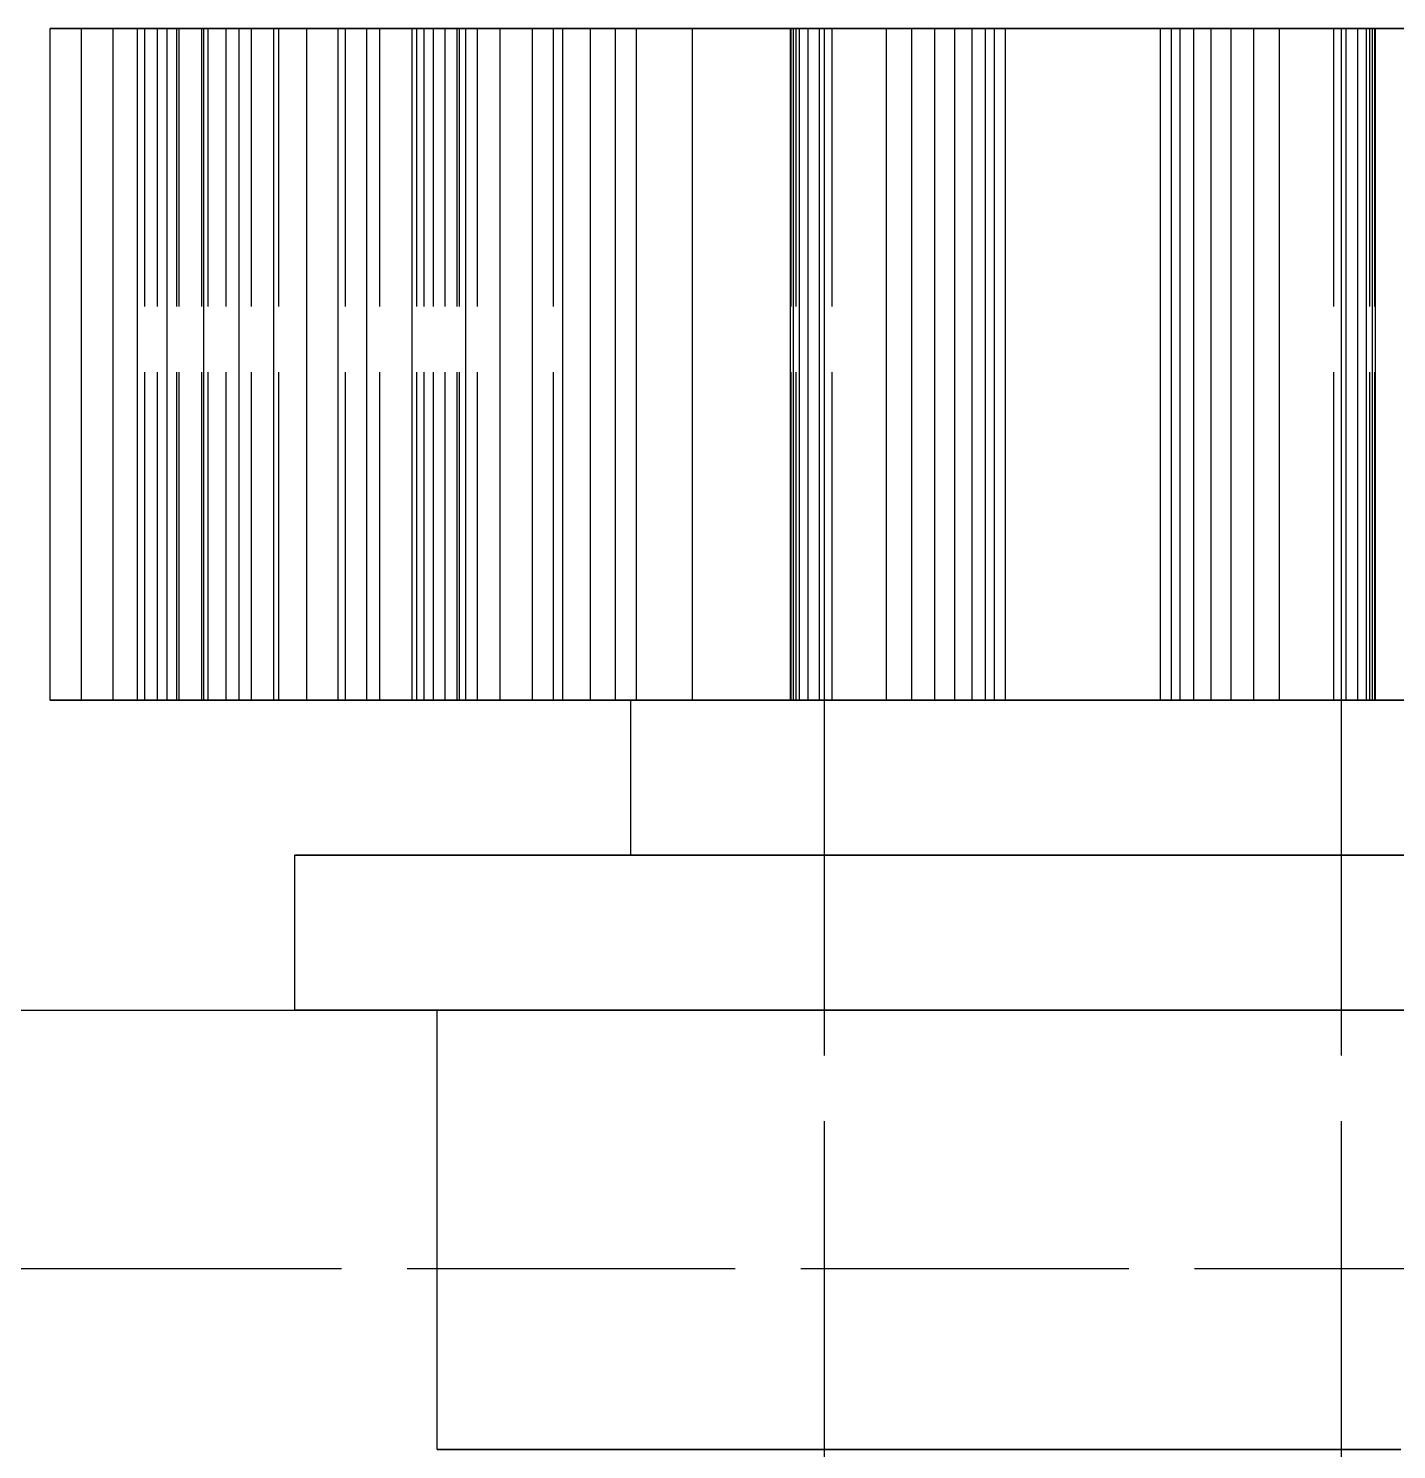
# Model space of a CAD drawing. Header units: millimetres. Extents: x -30 to 167, y -46 to 88.
# Drawn here: x -4.08 to 1.21, y 81.5 to 87 of the extents above; entities that cross this region are included whole.
import ezdxf

# ---------------------------------------------------------------- set-up
doc = ezdxf.new("R2010")
doc.units = ezdxf.units.MM
doc.linetypes.add('DASHED', pattern=[1.524, 1.27, -0.254])
doc.layers.add('HIDDEN', color=8, linetype='DASHED')
doc.layers.add('VISIBLE', color=7, linetype='CONTINUOUS')

msp = doc.modelspace()

# ---------------------------------------------------------------- linework, layer by layer
at = {"layer": 'HIDDEN'}
for p, q in [((-27, 83.20183), (27, 83.20183)), ((-27, 82.20183), (27, 82.20183))]:
    msp.add_line(p, q, dxfattribs=at)
for points in [[(-3.99779, 87.00183), (-3.87602, 87.00183)], [(-3.99779, 84.40183), (-3.99779, 87.00183)], [(-3.87602, 87.00183), (-3.75338, 87.00183)], [(-3.87602, 84.40183), (-3.87602, 87.00183)], [(-3.75338, 87.00183), (-3.63037, 87.00183)], [(-3.75338, 84.40183), (-3.75338, 87.00183)], [(-3.65955, 87.00183), (-3.54422, 87.00183)], [(-3.58151, 87.00183), (-3.65955, 87.00183)], [(-3.65955, 87.00183), (-3.58151, 87.00183)], [(-3.63037, 87.00183), (-3.65955, 87.00183)], [(-3.65955, 84.40183), (-3.65955, 87.00183)], [(-3.63037, 87.00183), (-3.50752, 87.00183)], [(-3.50752, 87.00183), (-3.63037, 87.00183)], [(-3.63037, 84.40183), (-3.63037, 87.00183)], [(-3.63037, 84.40183), (-3.63037, 87.00183)], [(-3.49819, 87.00183), (-3.58151, 87.00183)], [(-3.58151, 87.00183), (-3.49819, 87.00183)], [(-3.58151, 84.40183), (-3.58151, 87.00183)], [(-3.58151, 84.40183), (-3.58151, 87.00183)], [(-3.54422, 87.00183), (-3.40284, 87.00183)], [(-3.54422, 84.40183), (-3.54422, 87.00183)], [(-3.50752, 87.00183), (-3.38547, 87.00183)], [(-3.38547, 87.00183), (-3.50752, 87.00183)], [(-3.50752, 84.40183), (-3.50752, 87.00183)], [(-3.50752, 84.40183), (-3.50752, 87.00183)], [(-3.40978, 87.00183), (-3.49819, 87.00183)], [(-3.49819, 87.00183), (-3.40978, 87.00183)], [(-3.49819, 84.40183), (-3.49819, 87.00183)], [(-3.49819, 84.40183), (-3.49819, 87.00183)], [(-3.31638, 87.00183), (-3.40978, 87.00183)], [(-3.40978, 87.00183), (-3.31638, 87.00183)], [(-3.40978, 84.40183), (-3.40978, 87.00183)], [(-3.40978, 84.40183), (-3.40978, 87.00183)], [(-3.40284, 87.00183), (-3.26518, 87.00183)], [(-3.40284, 84.40183), (-3.40284, 87.00183)], [(-3.38547, 87.00183), (-3.26529, 87.00183)], [(-3.26529, 87.00183), (-3.38547, 87.00183)], [(-3.38547, 84.40183), (-3.38547, 87.00183)], [(-3.38547, 84.40183), (-3.38547, 87.00183)], [(-3.21781, 87.00183), (-3.31638, 87.00183)], [(-3.31638, 87.00183), (-3.21781, 87.00183)], [(-3.31638, 84.40183), (-3.31638, 87.00183)], [(-3.31638, 84.40183), (-3.31638, 87.00183)], [(-3.26529, 87.00183), (-2.85434, 87.00183)], [(-2.85434, 87.00183), (-3.26529, 87.00183)], [(-3.26529, 84.40183), (-3.26529, 87.00183)], [(-3.26529, 84.40183), (-3.26529, 87.00183)], [(-3.26518, 87.00183), (-3.13192, 87.00183)], [(-3.26518, 84.40183), (-3.26518, 87.00183)], [(-3.1127, 87.00183), (-3.21781, 87.00183)], [(-3.21781, 87.00183), (-3.1127, 87.00183)], [(-3.21781, 84.40183), (-3.21781, 87.00183)], [(-3.21781, 84.40183), (-3.21781, 87.00183)], [(-3.13192, 87.00183), (-3.00396, 87.00183)], [(-3.13192, 84.40183), (-3.13192, 87.00183)], [(-2.72095, 87.00183), (-3.1127, 87.00183)], [(-3.1127, 87.00183), (-2.72095, 87.00183)], [(-3.1127, 84.40183), (-3.1127, 87.00183)], [(-3.1127, 84.40183), (-3.1127, 87.00183)], [(-3.00396, 87.00183), (-2.88259, 87.00183)], [(-3.00396, 84.40183), (-3.00396, 87.00183)], [(-2.88259, 87.00183), (-2.77115, 87.00183)], [(-2.88259, 84.40183), (-2.88259, 87.00183)], [(-2.85434, 87.00183), (-2.72095, 87.00183)], [(-2.72095, 87.00183), (-2.85434, 87.00183)], [(-2.85434, 84.40183), (-2.85434, 87.00183)], [(-2.85434, 84.40183), (-2.85434, 87.00183)], [(-2.77115, 87.00183), (-2.42239, 87.00183)], [(-2.77115, 84.40183), (-2.77115, 87.00183)], [(-2.72095, 84.40183), (-2.72095, 87.00183)], [(-2.72095, 84.40183), (-2.72095, 87.00183)], [(-2.59649, 87.00183), (-2.38868, 87.00183)], [(-2.57764, 87.00183), (-2.59649, 87.00183)], [(-2.59649, 87.00183), (-2.57764, 87.00183)], [(-2.42239, 87.00183), (-2.59649, 87.00183)], [(-2.59649, 84.40183), (-2.59649, 87.00183)], [(-2.55013, 87.00183), (-2.57764, 87.00183)], [(-2.57764, 87.00183), (-2.55013, 87.00183)], [(-2.57764, 84.40183), (-2.57764, 87.00183)], [(-2.57764, 84.40183), (-2.57764, 87.00183)], [(-2.51383, 87.00183), (-2.55013, 87.00183)], [(-2.55013, 87.00183), (-2.51383, 87.00183)], [(-2.55013, 84.40183), (-2.55013, 87.00183)], [(-2.55013, 84.40183), (-2.55013, 87.00183)], [(-2.46838, 87.00183), (-2.51383, 87.00183)], [(-2.51383, 87.00183), (-2.46838, 87.00183)], [(-2.51383, 84.40183), (-2.51383, 87.00183)], [(-2.51383, 84.40183), (-2.51383, 87.00183)], [(-2.41283, 87.00183), (-2.46838, 87.00183)], [(-2.46838, 87.00183), (-2.41283, 87.00183)], [(-2.46838, 84.40183), (-2.46838, 87.00183)], [(-2.46838, 84.40183), (-2.46838, 87.00183)], [(-2.42239, 87.00183), (-2.04865, 87.00183)], [(-2.04865, 87.00183), (-2.42239, 87.00183)], [(-2.42239, 84.40183), (-2.42239, 87.00183)], [(-2.42239, 84.40183), (-2.42239, 87.00183)], [(-2.3436, 87.00183), (-2.41283, 87.00183)], [(-2.41283, 87.00183), (-2.3436, 87.00183)], [(-2.41283, 84.40183), (-2.41283, 87.00183)], [(-2.41283, 84.40183), (-2.41283, 87.00183)], [(-2.38868, 87.00183), (-2.25568, 87.00183)], [(-2.38868, 84.40183), (-2.38868, 87.00183)], [(-2.04865, 87.00183), (-2.3436, 87.00183)], [(-2.3436, 87.00183), (-2.04865, 87.00183)], [(-2.3436, 84.40183), (-2.3436, 87.00183)], [(-2.3436, 84.40183), (-2.3436, 87.00183)], [(-2.25568, 87.00183), (-2.13026, 87.00183)], [(-2.25568, 84.40183), (-2.25568, 87.00183)], [(-2.13026, 87.00183), (-2.01316, 87.00183)], [(-2.13026, 84.40183), (-2.13026, 87.00183)], [(-2.04865, 84.40183), (-2.04865, 87.00183)], [(-2.04865, 84.40183), (-2.04865, 87.00183)], [(-2.01316, 87.00183), (-1.90543, 87.00183)], [(-2.01316, 84.40183), (-2.01316, 87.00183)], [(-1.90543, 87.00183), (-1.80878, 87.00183)], [(-1.90543, 84.40183), (-1.90543, 87.00183)], [(-1.80878, 87.00183), (-1.72815, 87.00183)], [(-1.80878, 84.40183), (-1.80878, 87.00183)], [(-1.72815, 87.00183), (-1.51065, 87.00183)], [(-1.72815, 84.40183), (-1.72815, 87.00183)], [(-1.51065, 87.00183), (-0.97059, 87.00183)], [(-1.51065, 84.40183), (-1.51065, 87.00183)], [(-1.13149, 87.00183), (-1.12, 87.00183)], [(-1.12995, 87.00183), (-1.13149, 87.00183)], [(-1.13149, 87.00183), (-1.12995, 87.00183)], [(-0.97059, 87.00183), (-1.13149, 87.00183)], [(-1.13149, 84.40183), (-1.13149, 87.00183)], [(-1.11032, 87.00183), (-1.12995, 87.00183)], [(-1.12995, 87.00183), (-1.11032, 87.00183)], [(-1.12995, 84.40183), (-1.12995, 87.00183)], [(-1.12995, 84.40183), (-1.12995, 87.00183)], [(-1.12, 87.00183), (-1.09699, 87.00183)], [(-1.12, 84.40183), (-1.12, 87.00183)], [(-0.97059, 87.00183), (-1.11032, 87.00183)], [(-1.11032, 87.00183), (-0.97059, 87.00183)], [(-1.11032, 84.40183), (-1.11032, 87.00183)], [(-1.11032, 84.40183), (-1.11032, 87.00183)], [(-1.09699, 87.00183), (-1.06323, 87.00183)], [(-1.09699, 84.40183), (-1.09699, 87.00183)], [(-1.06323, 87.00183), (-1.01916, 87.00183)], [(-1.06323, 84.40183), (-1.06323, 87.00183)], [(-1.01916, 87.00183), (-0.76003, 87.00183)], [(-1.01916, 84.40183), (-1.01916, 87.00183)], [(1, 87.00183), (0.96825, 87.00183), (0.93651, 87.00183), (0.90476, 87.00183), (0.87302, 87.00183), (0.84127, 87.00183), (0.80952, 87.00183), (0.77778, 87.00183), (0.74603, 87.00183), (0.71429, 87.00183), (0.68254, 87.00183), (0.65079, 87.00183), (0.61905, 87.00183), (0.5873, 87.00183), (0.55556, 87.00183), (0.52381, 87.00183), (0.49206, 87.00183), (0.46032, 87.00183), (0.42857, 87.00183), (0.39683, 87.00183), (0.36508, 87.00183), (0.33333, 87.00183), (0.30159, 87.00183), (0.26984, 87.00183), (0.2381, 87.00183), (0.20635, 87.00183), (0.1746, 87.00183), (0.14286, 87.00183), (0.11111, 87.00183), (0.07937, 87.00183), (0.04762, 87.00183), (0.01587, 87.00183), (-0.01587, 87.00183), (-0.04762, 87.00183), (-0.07937, 87.00183), (-0.11111, 87.00183), (-0.14286, 87.00183), (-0.1746, 87.00183), (-0.20635, 87.00183), (-0.2381, 87.00183), (-0.26984, 87.00183), (-0.30159, 87.00183), (-0.33333, 87.00183), (-0.36508, 87.00183), (-0.39683, 87.00183), (-0.42857, 87.00183), (-0.46032, 87.00183), (-0.49206, 87.00183), (-0.52381, 87.00183), (-0.55556, 87.00183), (-0.5873, 87.00183), (-0.61905, 87.00183), (-0.65079, 87.00183), (-0.68254, 87.00183), (-0.71429, 87.00183), (-0.74603, 87.00183), (-0.77778, 87.00183), (-0.80952, 87.00183), (-0.84127, 87.00183), (-0.87302, 87.00183), (-0.90476, 87.00183), (-0.93651, 87.00183), (-0.96825, 87.00183), (-1, 87.00183)], [(-1, 87.00183), (-0.96825, 87.00183), (-0.93651, 87.00183), (-0.90476, 87.00183), (-0.87302, 87.00183), (-0.84127, 87.00183), (-0.80952, 87.00183), (-0.77778, 87.00183), (-0.74603, 87.00183), (-0.71429, 87.00183), (-0.68254, 87.00183), (-0.65079, 87.00183), (-0.61905, 87.00183), (-0.5873, 87.00183), (-0.55556, 87.00183), (-0.52381, 87.00183), (-0.49206, 87.00183), (-0.46032, 87.00183), (-0.42857, 87.00183), (-0.39683, 87.00183), (-0.36508, 87.00183), (-0.33333, 87.00183), (-0.30159, 87.00183), (-0.26984, 87.00183), (-0.2381, 87.00183), (-0.20635, 87.00183), (-0.1746, 87.00183), (-0.14286, 87.00183), (-0.11111, 87.00183), (-0.07937, 87.00183), (-0.04762, 87.00183), (-0.01587, 87.00183), (0.01587, 87.00183), (0.04762, 87.00183), (0.07937, 87.00183), (0.11111, 87.00183), (0.14286, 87.00183), (0.1746, 87.00183), (0.20635, 87.00183), (0.2381, 87.00183), (0.26984, 87.00183), (0.30159, 87.00183), (0.33333, 87.00183), (0.36508, 87.00183), (0.39683, 87.00183), (0.42857, 87.00183), (0.46032, 87.00183), (0.49206, 87.00183), (0.52381, 87.00183), (0.55556, 87.00183), (0.5873, 87.00183), (0.61905, 87.00183), (0.65079, 87.00183), (0.68254, 87.00183), (0.71429, 87.00183), (0.74603, 87.00183), (0.77778, 87.00183), (0.80952, 87.00183), (0.84127, 87.00183), (0.87302, 87.00183), (0.90476, 87.00183), (0.93651, 87.00183), (0.96825, 87.00183), (1, 87.00183)], [(1, 87.00183), (0.96825, 87.00183), (0.93651, 87.00183), (0.90476, 87.00183), (0.87302, 87.00183), (0.84127, 87.00183), (0.80952, 87.00183), (0.77778, 87.00183), (0.74603, 87.00183), (0.71429, 87.00183), (0.68254, 87.00183), (0.65079, 87.00183), (0.61905, 87.00183), (0.5873, 87.00183), (0.55556, 87.00183), (0.52381, 87.00183), (0.49206, 87.00183), (0.46032, 87.00183), (0.42857, 87.00183), (0.39683, 87.00183), (0.36508, 87.00183), (0.33333, 87.00183), (0.30159, 87.00183), (0.26984, 87.00183), (0.2381, 87.00183), (0.20635, 87.00183), (0.1746, 87.00183), (0.14286, 87.00183), (0.11111, 87.00183), (0.07937, 87.00183), (0.04762, 87.00183), (0.01587, 87.00183), (-0.01587, 87.00183), (-0.04762, 87.00183), (-0.07937, 87.00183), (-0.11111, 87.00183), (-0.14286, 87.00183), (-0.1746, 87.00183), (-0.20635, 87.00183), (-0.2381, 87.00183), (-0.26984, 87.00183), (-0.30159, 87.00183), (-0.33333, 87.00183), (-0.36508, 87.00183), (-0.39683, 87.00183), (-0.42857, 87.00183), (-0.46032, 87.00183), (-0.49206, 87.00183), (-0.52381, 87.00183), (-0.55556, 87.00183), (-0.5873, 87.00183), (-0.61905, 87.00183), (-0.65079, 87.00183), (-0.68254, 87.00183), (-0.71429, 87.00183), (-0.74603, 87.00183), (-0.77778, 87.00183), (-0.80952, 87.00183), (-0.84127, 87.00183), (-0.87302, 87.00183), (-0.90476, 87.00183), (-0.93651, 87.00183), (-0.96825, 87.00183), (-1, 87.00183)], [(-1, 87.00183), (-0.96825, 87.00183), (-0.93651, 87.00183), (-0.90476, 87.00183), (-0.87302, 87.00183), (-0.84127, 87.00183), (-0.80952, 87.00183), (-0.77778, 87.00183), (-0.74603, 87.00183), (-0.71429, 87.00183), (-0.68254, 87.00183), (-0.65079, 87.00183), (-0.61905, 87.00183), (-0.5873, 87.00183), (-0.55556, 87.00183), (-0.52381, 87.00183), (-0.49206, 87.00183), (-0.46032, 87.00183), (-0.42857, 87.00183), (-0.39683, 87.00183), (-0.36508, 87.00183), (-0.33333, 87.00183), (-0.30159, 87.00183), (-0.26984, 87.00183), (-0.2381, 87.00183), (-0.20635, 87.00183), (-0.1746, 87.00183), (-0.14286, 87.00183), (-0.11111, 87.00183), (-0.07937, 87.00183), (-0.04762, 87.00183), (-0.01587, 87.00183), (0.01587, 87.00183), (0.04762, 87.00183), (0.07937, 87.00183), (0.11111, 87.00183), (0.14286, 87.00183), (0.1746, 87.00183), (0.20635, 87.00183), (0.2381, 87.00183), (0.26984, 87.00183), (0.30159, 87.00183), (0.33333, 87.00183), (0.36508, 87.00183), (0.39683, 87.00183), (0.42857, 87.00183), (0.46032, 87.00183), (0.49206, 87.00183), (0.52381, 87.00183), (0.55556, 87.00183), (0.5873, 87.00183), (0.61905, 87.00183), (0.65079, 87.00183), (0.68254, 87.00183), (0.71429, 87.00183), (0.74603, 87.00183), (0.77778, 87.00183), (0.80952, 87.00183), (0.84127, 87.00183), (0.87302, 87.00183), (0.90476, 87.00183), (0.93651, 87.00183), (0.96825, 87.00183), (1, 87.00183)], [(-1, 83.80183), (-1, 87.00183)], [(-1, 81.50183), (-1, 87.00183)], [(-0.97059, 84.40183), (-0.97059, 87.00183)], [(-0.97059, 84.40183), (-0.97059, 87.00183)], [(-0.76003, 87.00183), (-0.66176, 87.00183)], [(-0.76003, 84.40183), (-0.76003, 87.00183)], [(-0.66176, 87.00183), (-0.57342, 87.00183)], [(-0.66176, 84.40183), (-0.66176, 87.00183)], [(-0.57342, 87.00183), (-0.49567, 87.00183)], [(-0.57342, 84.40183), (-0.57342, 87.00183)], [(-0.49567, 87.00183), (-0.4295, 87.00183)], [(-0.49567, 84.40183), (-0.49567, 87.00183)], [(-0.4295, 87.00183), (-0.37672, 87.00183)], [(-0.4295, 84.40183), (-0.4295, 87.00183)], [(-0.37672, 87.00183), (-0.34287, 87.00183)], [(-0.37672, 84.40183), (-0.37672, 87.00183)], [(-0.34287, 87.00183), (-0.29971, 87.00183)], [(-0.34287, 84.40183), (-0.34287, 87.00183)], [(-0.29971, 87.00183), (0.29971, 87.00183)], [(-0.29971, 84.40183), (-0.29971, 87.00183)], [(0.29971, 87.00183), (0.34287, 87.00183)], [(0.29971, 84.40183), (0.29971, 87.00183)], [(0.34287, 87.00183), (0.37672, 87.00183)], [(0.34287, 84.40183), (0.34287, 87.00183)], [(0.37672, 87.00183), (0.4295, 87.00183)], [(0.37672, 84.40183), (0.37672, 87.00183)], [(0.4295, 87.00183), (0.49567, 87.00183)], [(0.4295, 84.40183), (0.4295, 87.00183)], [(0.49567, 87.00183), (0.57342, 87.00183)], [(0.49567, 84.40183), (0.49567, 87.00183)], [(0.57342, 87.00183), (0.66176, 87.00183)], [(0.57342, 84.40183), (0.57342, 87.00183)], [(0.66176, 87.00183), (0.76003, 87.00183)], [(0.66176, 84.40183), (0.66176, 87.00183)], [(0.76003, 87.00183), (1.01916, 87.00183)], [(0.76003, 84.40183), (0.76003, 87.00183)], [(0.97059, 87.00183), (1.51065, 87.00183)], [(1.11032, 87.00183), (0.97059, 87.00183)], [(1.13149, 87.00183), (0.97059, 87.00183)], [(0.97059, 87.00183), (1.11032, 87.00183)], [(0.97059, 84.40183), (0.97059, 87.00183)], [(0.97059, 84.40183), (0.97059, 87.00183)], [(1, 83.80183), (1, 87.00183)], [(1, 81.50183), (1, 87.00183)], [(1.01916, 87.00183), (1.06323, 87.00183)], [(1.01916, 84.40183), (1.01916, 87.00183)], [(1.06323, 87.00183), (1.09699, 87.00183)], [(1.06323, 84.40183), (1.06323, 87.00183)], [(1.09699, 87.00183), (1.12, 87.00183)], [(1.09699, 84.40183), (1.09699, 87.00183)], [(1.12995, 87.00183), (1.11032, 87.00183)], [(1.11032, 87.00183), (1.12995, 87.00183)], [(1.11032, 84.40183), (1.11032, 87.00183)], [(1.11032, 84.40183), (1.11032, 87.00183)], [(1.12, 87.00183), (1.13149, 87.00183)], [(1.12, 84.40183), (1.12, 87.00183)], [(1.13149, 87.00183), (1.12995, 87.00183)], [(1.12995, 87.00183), (1.13149, 87.00183)], [(1.12995, 84.40183), (1.12995, 87.00183)], [(1.12995, 84.40183), (1.12995, 87.00183)], [(1.13149, 84.40183), (1.13149, 87.00183)], [(-3.99779, 84.40183), (-3.87602, 84.40183)], [(-3.87602, 84.40183), (-3.75338, 84.40183)], [(-3.75338, 84.40183), (-3.63037, 84.40183)], [(-3.65955, 84.40183), (-3.54422, 84.40183)], [(-3.58151, 84.40183), (-3.65955, 84.40183)], [(-3.65955, 84.40183), (-3.58151, 84.40183)], [(-3.63037, 84.40183), (-3.65955, 84.40183)], [(-3.63037, 84.40183), (-3.50752, 84.40183)], [(-3.50752, 84.40183), (-3.63037, 84.40183)], [(-3.49819, 84.40183), (-3.58151, 84.40183)], [(-3.58151, 84.40183), (-3.49819, 84.40183)], [(-3.54422, 84.40183), (-3.40284, 84.40183)], [(-3.50752, 84.40183), (-3.38547, 84.40183)], [(-3.38547, 84.40183), (-3.50752, 84.40183)], [(-3.40978, 84.40183), (-3.49819, 84.40183)], [(-3.49819, 84.40183), (-3.40978, 84.40183)], [(-3.31638, 84.40183), (-3.40978, 84.40183)], [(-3.40978, 84.40183), (-3.31638, 84.40183)], [(-3.40284, 84.40183), (-3.26518, 84.40183)], [(-3.38547, 84.40183), (-3.26529, 84.40183)], [(-3.26529, 84.40183), (-3.38547, 84.40183)], [(-3.21781, 84.40183), (-3.31638, 84.40183)], [(-3.31638, 84.40183), (-3.21781, 84.40183)], [(-3.26529, 84.40183), (-2.85434, 84.40183)], [(-2.85434, 84.40183), (-3.26529, 84.40183)], [(-3.26518, 84.40183), (-3.13192, 84.40183)], [(-3.1127, 84.40183), (-3.21781, 84.40183)], [(-3.21781, 84.40183), (-3.1127, 84.40183)], [(-3.13192, 84.40183), (-3.00396, 84.40183)], [(-2.72095, 84.40183), (-3.1127, 84.40183)], [(-3.1127, 84.40183), (-2.72095, 84.40183)], [(-3.00396, 84.40183), (-2.88259, 84.40183)], [(-2.88259, 84.40183), (-2.77115, 84.40183)], [(-2.85434, 84.40183), (-2.72095, 84.40183)], [(-2.72095, 84.40183), (-2.85434, 84.40183)], [(-2.77115, 84.40183), (-2.42239, 84.40183)], [(-2.59649, 84.40183), (-2.38868, 84.40183)], [(-2.57764, 84.40183), (-2.59649, 84.40183)], [(-2.59649, 84.40183), (-2.57764, 84.40183)], [(-2.42239, 84.40183), (-2.59649, 84.40183)], [(-2.55013, 84.40183), (-2.57764, 84.40183)], [(-2.57764, 84.40183), (-2.55013, 84.40183)], [(-2.51383, 84.40183), (-2.55013, 84.40183)], [(-2.55013, 84.40183), (-2.51383, 84.40183)], [(-2.46838, 84.40183), (-2.51383, 84.40183)], [(-2.51383, 84.40183), (-2.46838, 84.40183)], [(-2.41283, 84.40183), (-2.46838, 84.40183)], [(-2.46838, 84.40183), (-2.41283, 84.40183)], [(-2.42239, 84.40183), (-2.04865, 84.40183)], [(-2.04865, 84.40183), (-2.42239, 84.40183)], [(-2.3436, 84.40183), (-2.41283, 84.40183)], [(-2.41283, 84.40183), (-2.3436, 84.40183)], [(-2.38868, 84.40183), (-2.25568, 84.40183)], [(-2.04865, 84.40183), (-2.3436, 84.40183)], [(-2.3436, 84.40183), (-2.04865, 84.40183)], [(-2.25568, 84.40183), (-2.13026, 84.40183)], [(-2.13026, 84.40183), (-2.01316, 84.40183)], [(-2.01316, 84.40183), (-1.90543, 84.40183)], [(-1.90543, 84.40183), (-1.80878, 84.40183)], [(-1.80878, 84.40183), (-1.72815, 84.40183)], [(1.25, 84.40183), (1.19444, 84.40183), (1.13889, 84.40183), (1.08333, 84.40183), (1.02778, 84.40183), (0.97222, 84.40183), (0.91667, 84.40183), (0.86111, 84.40183), (0.80556, 84.40183), (0.75, 84.40183), (0.69444, 84.40183), (0.63889, 84.40183), (0.58333, 84.40183), (0.52778, 84.40183), (0.47222, 84.40183), (0.41667, 84.40183), (0.36111, 84.40183), (0.30556, 84.40183), (0.25, 84.40183), (0.19444, 84.40183), (0.13889, 84.40183), (0.08333, 84.40183), (0.02778, 84.40183), (-0.02778, 84.40183), (-0.08333, 84.40183), (-0.13889, 84.40183), (-0.19444, 84.40183), (-0.25, 84.40183), (-0.30556, 84.40183), (-0.36111, 84.40183), (-0.41667, 84.40183), (-0.47222, 84.40183), (-0.52778, 84.40183), (-0.58333, 84.40183), (-0.63889, 84.40183), (-0.69444, 84.40183), (-0.75, 84.40183), (-0.80556, 84.40183), (-0.86111, 84.40183), (-0.91667, 84.40183), (-0.97222, 84.40183), (-1.02778, 84.40183), (-1.08333, 84.40183), (-1.13889, 84.40183), (-1.19444, 84.40183), (-1.25, 84.40183), (-1.30556, 84.40183), (-1.36111, 84.40183), (-1.41667, 84.40183), (-1.47222, 84.40183), (-1.52778, 84.40183), (-1.58333, 84.40183), (-1.63889, 84.40183), (-1.69444, 84.40183), (-1.75, 84.40183)], [(-1.75, 84.40183), (-1.69444, 84.40183), (-1.63889, 84.40183), (-1.58333, 84.40183), (-1.52778, 84.40183), (-1.47222, 84.40183), (-1.41667, 84.40183), (-1.36111, 84.40183), (-1.30556, 84.40183), (-1.25, 84.40183), (-1.19444, 84.40183), (-1.13889, 84.40183), (-1.08333, 84.40183), (-1.02778, 84.40183), (-0.97222, 84.40183), (-0.91667, 84.40183), (-0.86111, 84.40183), (-0.80556, 84.40183), (-0.75, 84.40183), (-0.69444, 84.40183), (-0.63889, 84.40183), (-0.58333, 84.40183), (-0.52778, 84.40183), (-0.47222, 84.40183), (-0.41667, 84.40183), (-0.36111, 84.40183), (-0.30556, 84.40183), (-0.25, 84.40183), (-0.19444, 84.40183), (-0.13889, 84.40183), (-0.08333, 84.40183), (-0.02778, 84.40183), (0.02778, 84.40183), (0.08333, 84.40183), (0.13889, 84.40183), (0.19444, 84.40183), (0.25, 84.40183), (0.30556, 84.40183), (0.36111, 84.40183), (0.41667, 84.40183), (0.47222, 84.40183), (0.52778, 84.40183), (0.58333, 84.40183), (0.63889, 84.40183), (0.69444, 84.40183), (0.75, 84.40183), (0.80556, 84.40183), (0.86111, 84.40183), (0.91667, 84.40183), (0.97222, 84.40183), (1.02778, 84.40183), (1.08333, 84.40183), (1.13889, 84.40183), (1.19444, 84.40183), (1.25, 84.40183)], [(-1.72815, 84.40183), (-1.51065, 84.40183)], [(-1.51065, 84.40183), (-0.97059, 84.40183)], [(-1.13149, 84.40183), (-1.12, 84.40183)], [(-1.12995, 84.40183), (-1.13149, 84.40183)], [(-1.13149, 84.40183), (-1.12995, 84.40183)], [(-0.97059, 84.40183), (-1.13149, 84.40183)], [(-1.11032, 84.40183), (-1.12995, 84.40183)], [(-1.12995, 84.40183), (-1.11032, 84.40183)], [(-1.12, 84.40183), (-1.09699, 84.40183)], [(-0.97059, 84.40183), (-1.11032, 84.40183)], [(-1.11032, 84.40183), (-0.97059, 84.40183)], [(-1.09699, 84.40183), (-1.06323, 84.40183)], [(-1.06323, 84.40183), (-1.01916, 84.40183)], [(-1.01916, 84.40183), (-0.76003, 84.40183)], [(-0.76003, 84.40183), (-0.66176, 84.40183)], [(-0.66176, 84.40183), (-0.57342, 84.40183)], [(-0.57342, 84.40183), (-0.49567, 84.40183)], [(-0.49567, 84.40183), (-0.4295, 84.40183)], [(-0.4295, 84.40183), (-0.37672, 84.40183)], [(-0.37672, 84.40183), (-0.34287, 84.40183)], [(-0.34287, 84.40183), (-0.29971, 84.40183)], [(-0.29971, 84.40183), (0.29971, 84.40183)], [(0.29971, 84.40183), (0.34287, 84.40183)], [(0.34287, 84.40183), (0.37672, 84.40183)], [(0.37672, 84.40183), (0.4295, 84.40183)], [(0.4295, 84.40183), (0.49567, 84.40183)], [(0.49567, 84.40183), (0.57342, 84.40183)], [(0.57342, 84.40183), (0.66176, 84.40183)], [(0.66176, 84.40183), (0.76003, 84.40183)], [(0.76003, 84.40183), (1.01916, 84.40183)], [(0.97059, 84.40183), (1.51065, 84.40183)], [(1.11032, 84.40183), (0.97059, 84.40183)], [(1.13149, 84.40183), (0.97059, 84.40183)], [(0.97059, 84.40183), (1.11032, 84.40183)], [(1.01916, 84.40183), (1.06323, 84.40183)], [(1.06323, 84.40183), (1.09699, 84.40183)], [(1.09699, 84.40183), (1.12, 84.40183)], [(1.12995, 84.40183), (1.11032, 84.40183)], [(1.11032, 84.40183), (1.12995, 84.40183)], [(1.12, 84.40183), (1.13149, 84.40183)], [(1.13149, 84.40183), (1.12995, 84.40183)], [(1.12995, 84.40183), (1.13149, 84.40183)], [(-3.05, 83.80183), (-2.95317, 83.80183), (-2.85635, 83.80183), (-2.75952, 83.80183), (-2.6627, 83.80183), (-2.56587, 83.80183), (-2.46905, 83.80183), (-2.37222, 83.80183), (-2.2754, 83.80183), (-2.17857, 83.80183), (-2.08175, 83.80183), (-1.98492, 83.80183), (-1.8881, 83.80183), (-1.79127, 83.80183), (-1.69444, 83.80183), (-1.59762, 83.80183), (-1.50079, 83.80183), (-1.40397, 83.80183), (-1.30714, 83.80183), (-1.21032, 83.80183), (-1.11349, 83.80183), (-1.01667, 83.80183), (-0.91984, 83.80183), (-0.82302, 83.80183), (-0.72619, 83.80183), (-0.62937, 83.80183), (-0.53254, 83.80183), (-0.43571, 83.80183), (-0.33889, 83.80183), (-0.24206, 83.80183), (-0.14524, 83.80183), (-0.04841, 83.80183), (0.04841, 83.80183), (0.14524, 83.80183), (0.24206, 83.80183), (0.33889, 83.80183), (0.43571, 83.80183), (0.53254, 83.80183), (0.62937, 83.80183), (0.72619, 83.80183), (0.82302, 83.80183), (0.91984, 83.80183), (1.01667, 83.80183), (1.11349, 83.80183), (1.21032, 83.80183), (1.30714, 83.80183)], [(1.25, 83.80183), (1.19444, 83.80183), (1.13889, 83.80183), (1.08333, 83.80183), (1.02778, 83.80183), (0.97222, 83.80183), (0.91667, 83.80183), (0.86111, 83.80183), (0.80556, 83.80183), (0.75, 83.80183), (0.69444, 83.80183), (0.63889, 83.80183), (0.58333, 83.80183), (0.52778, 83.80183), (0.47222, 83.80183), (0.41667, 83.80183), (0.36111, 83.80183), (0.30556, 83.80183), (0.25, 83.80183), (0.19444, 83.80183), (0.13889, 83.80183), (0.08333, 83.80183), (0.02778, 83.80183), (-0.02778, 83.80183), (-0.08333, 83.80183), (-0.13889, 83.80183), (-0.19444, 83.80183), (-0.25, 83.80183), (-0.30556, 83.80183), (-0.36111, 83.80183), (-0.41667, 83.80183), (-0.47222, 83.80183), (-0.52778, 83.80183), (-0.58333, 83.80183), (-0.63889, 83.80183), (-0.69444, 83.80183), (-0.75, 83.80183), (-0.80556, 83.80183), (-0.86111, 83.80183), (-0.91667, 83.80183), (-0.97222, 83.80183), (-1.02778, 83.80183), (-1.08333, 83.80183), (-1.13889, 83.80183), (-1.19444, 83.80183), (-1.25, 83.80183), (-1.30556, 83.80183), (-1.36111, 83.80183), (-1.41667, 83.80183), (-1.47222, 83.80183), (-1.52778, 83.80183), (-1.58333, 83.80183), (-1.63889, 83.80183), (-1.69444, 83.80183), (-1.75, 83.80183)], [(-1.75, 83.80183), (-1.69444, 83.80183), (-1.63889, 83.80183), (-1.58333, 83.80183), (-1.52778, 83.80183), (-1.47222, 83.80183), (-1.41667, 83.80183), (-1.36111, 83.80183), (-1.30556, 83.80183), (-1.25, 83.80183), (-1.19444, 83.80183), (-1.13889, 83.80183), (-1.08333, 83.80183), (-1.02778, 83.80183), (-0.97222, 83.80183), (-0.91667, 83.80183), (-0.86111, 83.80183), (-0.80556, 83.80183), (-0.75, 83.80183), (-0.69444, 83.80183), (-0.63889, 83.80183), (-0.58333, 83.80183), (-0.52778, 83.80183), (-0.47222, 83.80183), (-0.41667, 83.80183), (-0.36111, 83.80183), (-0.30556, 83.80183), (-0.25, 83.80183), (-0.19444, 83.80183), (-0.13889, 83.80183), (-0.08333, 83.80183), (-0.02778, 83.80183), (0.02778, 83.80183), (0.08333, 83.80183), (0.13889, 83.80183), (0.19444, 83.80183), (0.25, 83.80183), (0.30556, 83.80183), (0.36111, 83.80183), (0.41667, 83.80183), (0.47222, 83.80183), (0.52778, 83.80183), (0.58333, 83.80183), (0.63889, 83.80183), (0.69444, 83.80183), (0.75, 83.80183), (0.80556, 83.80183), (0.86111, 83.80183), (0.91667, 83.80183), (0.97222, 83.80183), (1.02778, 83.80183), (1.08333, 83.80183), (1.13889, 83.80183), (1.19444, 83.80183), (1.25, 83.80183)], [(1, 83.80183), (0.96825, 83.80183), (0.93651, 83.80183), (0.90476, 83.80183), (0.87302, 83.80183), (0.84127, 83.80183), (0.80952, 83.80183), (0.77778, 83.80183), (0.74603, 83.80183), (0.71429, 83.80183), (0.68254, 83.80183), (0.65079, 83.80183), (0.61905, 83.80183), (0.5873, 83.80183), (0.55556, 83.80183), (0.52381, 83.80183), (0.49206, 83.80183), (0.46032, 83.80183), (0.42857, 83.80183), (0.39683, 83.80183), (0.36508, 83.80183), (0.33333, 83.80183), (0.30159, 83.80183), (0.26984, 83.80183), (0.2381, 83.80183), (0.20635, 83.80183), (0.1746, 83.80183), (0.14286, 83.80183), (0.11111, 83.80183), (0.07937, 83.80183), (0.04762, 83.80183), (0.01587, 83.80183), (-0.01587, 83.80183), (-0.04762, 83.80183), (-0.07937, 83.80183), (-0.11111, 83.80183), (-0.14286, 83.80183), (-0.1746, 83.80183), (-0.20635, 83.80183), (-0.2381, 83.80183), (-0.26984, 83.80183), (-0.30159, 83.80183), (-0.33333, 83.80183), (-0.36508, 83.80183), (-0.39683, 83.80183), (-0.42857, 83.80183), (-0.46032, 83.80183), (-0.49206, 83.80183), (-0.52381, 83.80183), (-0.55556, 83.80183), (-0.5873, 83.80183), (-0.61905, 83.80183), (-0.65079, 83.80183), (-0.68254, 83.80183), (-0.71429, 83.80183), (-0.74603, 83.80183), (-0.77778, 83.80183), (-0.80952, 83.80183), (-0.84127, 83.80183), (-0.87302, 83.80183), (-0.90476, 83.80183), (-0.93651, 83.80183), (-0.96825, 83.80183), (-1, 83.80183)], [(-1, 83.80183), (-0.96825, 83.80183), (-0.93651, 83.80183), (-0.90476, 83.80183), (-0.87302, 83.80183), (-0.84127, 83.80183), (-0.80952, 83.80183), (-0.77778, 83.80183), (-0.74603, 83.80183), (-0.71429, 83.80183), (-0.68254, 83.80183), (-0.65079, 83.80183), (-0.61905, 83.80183), (-0.5873, 83.80183), (-0.55556, 83.80183), (-0.52381, 83.80183), (-0.49206, 83.80183), (-0.46032, 83.80183), (-0.42857, 83.80183), (-0.39683, 83.80183), (-0.36508, 83.80183), (-0.33333, 83.80183), (-0.30159, 83.80183), (-0.26984, 83.80183), (-0.2381, 83.80183), (-0.20635, 83.80183), (-0.1746, 83.80183), (-0.14286, 83.80183), (-0.11111, 83.80183), (-0.07937, 83.80183), (-0.04762, 83.80183), (-0.01587, 83.80183), (0.01587, 83.80183), (0.04762, 83.80183), (0.07937, 83.80183), (0.11111, 83.80183), (0.14286, 83.80183), (0.1746, 83.80183), (0.20635, 83.80183), (0.2381, 83.80183), (0.26984, 83.80183), (0.30159, 83.80183), (0.33333, 83.80183), (0.36508, 83.80183), (0.39683, 83.80183), (0.42857, 83.80183), (0.46032, 83.80183), (0.49206, 83.80183), (0.52381, 83.80183), (0.55556, 83.80183), (0.5873, 83.80183), (0.61905, 83.80183), (0.65079, 83.80183), (0.68254, 83.80183), (0.71429, 83.80183), (0.74603, 83.80183), (0.77778, 83.80183), (0.80952, 83.80183), (0.84127, 83.80183), (0.87302, 83.80183), (0.90476, 83.80183), (0.93651, 83.80183), (0.96825, 83.80183), (1, 83.80183)], [(1, 83.80183), (0.96825, 83.80183), (0.93651, 83.80183), (0.90476, 83.80183), (0.87302, 83.80183), (0.84127, 83.80183), (0.80952, 83.80183), (0.77778, 83.80183), (0.74603, 83.80183), (0.71429, 83.80183), (0.68254, 83.80183), (0.65079, 83.80183), (0.61905, 83.80183), (0.5873, 83.80183), (0.55556, 83.80183), (0.52381, 83.80183), (0.49206, 83.80183), (0.46032, 83.80183), (0.42857, 83.80183), (0.39683, 83.80183), (0.36508, 83.80183), (0.33333, 83.80183), (0.30159, 83.80183), (0.26984, 83.80183), (0.2381, 83.80183), (0.20635, 83.80183), (0.1746, 83.80183), (0.14286, 83.80183), (0.11111, 83.80183), (0.07937, 83.80183), (0.04762, 83.80183), (0.01587, 83.80183), (-0.01587, 83.80183), (-0.04762, 83.80183), (-0.07937, 83.80183), (-0.11111, 83.80183), (-0.14286, 83.80183), (-0.1746, 83.80183), (-0.20635, 83.80183), (-0.2381, 83.80183), (-0.26984, 83.80183), (-0.30159, 83.80183), (-0.33333, 83.80183), (-0.36508, 83.80183), (-0.39683, 83.80183), (-0.42857, 83.80183), (-0.46032, 83.80183), (-0.49206, 83.80183), (-0.52381, 83.80183), (-0.55556, 83.80183), (-0.5873, 83.80183), (-0.61905, 83.80183), (-0.65079, 83.80183), (-0.68254, 83.80183), (-0.71429, 83.80183), (-0.74603, 83.80183), (-0.77778, 83.80183), (-0.80952, 83.80183), (-0.84127, 83.80183), (-0.87302, 83.80183), (-0.90476, 83.80183), (-0.93651, 83.80183), (-0.96825, 83.80183), (-1, 83.80183)], [(-1, 83.80183), (-0.96825, 83.80183), (-0.93651, 83.80183), (-0.90476, 83.80183), (-0.87302, 83.80183), (-0.84127, 83.80183), (-0.80952, 83.80183), (-0.77778, 83.80183), (-0.74603, 83.80183), (-0.71429, 83.80183), (-0.68254, 83.80183), (-0.65079, 83.80183), (-0.61905, 83.80183), (-0.5873, 83.80183), (-0.55556, 83.80183), (-0.52381, 83.80183), (-0.49206, 83.80183), (-0.46032, 83.80183), (-0.42857, 83.80183), (-0.39683, 83.80183), (-0.36508, 83.80183), (-0.33333, 83.80183), (-0.30159, 83.80183), (-0.26984, 83.80183), (-0.2381, 83.80183), (-0.20635, 83.80183), (-0.1746, 83.80183), (-0.14286, 83.80183), (-0.11111, 83.80183), (-0.07937, 83.80183), (-0.04762, 83.80183), (-0.01587, 83.80183), (0.01587, 83.80183), (0.04762, 83.80183), (0.07937, 83.80183), (0.11111, 83.80183), (0.14286, 83.80183), (0.1746, 83.80183), (0.20635, 83.80183), (0.2381, 83.80183), (0.26984, 83.80183), (0.30159, 83.80183), (0.33333, 83.80183), (0.36508, 83.80183), (0.39683, 83.80183), (0.42857, 83.80183), (0.46032, 83.80183), (0.49206, 83.80183), (0.52381, 83.80183), (0.55556, 83.80183), (0.5873, 83.80183), (0.61905, 83.80183), (0.65079, 83.80183), (0.68254, 83.80183), (0.71429, 83.80183), (0.74603, 83.80183), (0.77778, 83.80183), (0.80952, 83.80183), (0.84127, 83.80183), (0.87302, 83.80183), (0.90476, 83.80183), (0.93651, 83.80183), (0.96825, 83.80183), (1, 83.80183)], [(-1, 81.50183), (-1, 83.80183)], [(1, 81.50183), (1, 83.80183)], [(-3.05, 83.20183), (-2.95317, 83.20183), (-2.85635, 83.20183), (-2.75952, 83.20183), (-2.6627, 83.20183), (-2.56587, 83.20183), (-2.46905, 83.20183), (-2.37222, 83.20183), (-2.2754, 83.20183), (-2.17857, 83.20183), (-2.08175, 83.20183), (-1.98492, 83.20183), (-1.8881, 83.20183), (-1.79127, 83.20183), (-1.69444, 83.20183), (-1.59762, 83.20183), (-1.50079, 83.20183), (-1.40397, 83.20183), (-1.30714, 83.20183), (-1.21032, 83.20183), (-1.11349, 83.20183), (-1.01667, 83.20183), (-0.91984, 83.20183), (-0.82302, 83.20183), (-0.72619, 83.20183), (-0.62937, 83.20183), (-0.53254, 83.20183), (-0.43571, 83.20183), (-0.33889, 83.20183), (-0.24206, 83.20183), (-0.14524, 83.20183), (-0.04841, 83.20183), (0.04841, 83.20183), (0.14524, 83.20183), (0.24206, 83.20183), (0.33889, 83.20183), (0.43571, 83.20183), (0.53254, 83.20183), (0.62937, 83.20183), (0.72619, 83.20183), (0.82302, 83.20183), (0.91984, 83.20183), (1.01667, 83.20183), (1.11349, 83.20183), (1.21032, 83.20183), (1.30714, 83.20183)], [(1.23016, 83.20183), (1.15079, 83.20183), (1.07143, 83.20183), (0.99206, 83.20183), (0.9127, 83.20183), (0.83333, 83.20183), (0.75397, 83.20183), (0.6746, 83.20183), (0.59524, 83.20183), (0.51587, 83.20183), (0.43651, 83.20183), (0.35714, 83.20183), (0.27778, 83.20183), (0.19841, 83.20183), (0.11905, 83.20183), (0.03968, 83.20183), (-0.03968, 83.20183), (-0.11905, 83.20183), (-0.19841, 83.20183), (-0.27778, 83.20183), (-0.35714, 83.20183), (-0.43651, 83.20183), (-0.51587, 83.20183), (-0.59524, 83.20183), (-0.6746, 83.20183), (-0.75397, 83.20183), (-0.83333, 83.20183), (-0.9127, 83.20183), (-0.99206, 83.20183), (-1.07143, 83.20183), (-1.15079, 83.20183), (-1.23016, 83.20183), (-1.30952, 83.20183), (-1.38889, 83.20183), (-1.46825, 83.20183), (-1.54762, 83.20183), (-1.62698, 83.20183), (-1.70635, 83.20183), (-1.78571, 83.20183), (-1.86508, 83.20183), (-1.94444, 83.20183), (-2.02381, 83.20183), (-2.10317, 83.20183), (-2.18254, 83.20183), (-2.2619, 83.20183), (-2.34127, 83.20183), (-2.42063, 83.20183), (-2.5, 83.20183)], [(-2.5, 83.20183), (-2.42063, 83.20183), (-2.34127, 83.20183), (-2.2619, 83.20183), (-2.18254, 83.20183), (-2.10317, 83.20183), (-2.02381, 83.20183), (-1.94444, 83.20183), (-1.86508, 83.20183), (-1.78571, 83.20183), (-1.70635, 83.20183), (-1.62698, 83.20183), (-1.54762, 83.20183), (-1.46825, 83.20183), (-1.38889, 83.20183), (-1.30952, 83.20183), (-1.23016, 83.20183), (-1.15079, 83.20183), (-1.07143, 83.20183), (-0.99206, 83.20183), (-0.9127, 83.20183), (-0.83333, 83.20183), (-0.75397, 83.20183), (-0.6746, 83.20183), (-0.59524, 83.20183), (-0.51587, 83.20183), (-0.43651, 83.20183), (-0.35714, 83.20183), (-0.27778, 83.20183), (-0.19841, 83.20183), (-0.11905, 83.20183), (-0.03968, 83.20183), (0.03968, 83.20183), (0.11905, 83.20183), (0.19841, 83.20183), (0.27778, 83.20183), (0.35714, 83.20183), (0.43651, 83.20183), (0.51587, 83.20183), (0.59524, 83.20183), (0.6746, 83.20183), (0.75397, 83.20183), (0.83333, 83.20183), (0.9127, 83.20183), (0.99206, 83.20183), (1.07143, 83.20183), (1.15079, 83.20183), (1.23016, 83.20183)], [(-2.5, 81.50183), (-2.42063, 81.50183), (-2.34127, 81.50183), (-2.2619, 81.50183), (-2.18254, 81.50183), (-2.10317, 81.50183), (-2.02381, 81.50183), (-1.94444, 81.50183), (-1.86508, 81.50183), (-1.78571, 81.50183), (-1.70635, 81.50183), (-1.62698, 81.50183), (-1.54762, 81.50183), (-1.46825, 81.50183), (-1.38889, 81.50183), (-1.30952, 81.50183), (-1.23016, 81.50183), (-1.15079, 81.50183), (-1.07143, 81.50183), (-0.99206, 81.50183), (-0.9127, 81.50183), (-0.83333, 81.50183), (-0.75397, 81.50183), (-0.6746, 81.50183), (-0.59524, 81.50183), (-0.51587, 81.50183), (-0.43651, 81.50183), (-0.35714, 81.50183), (-0.27778, 81.50183), (-0.19841, 81.50183), (-0.11905, 81.50183), (-0.03968, 81.50183), (0.03968, 81.50183), (0.11905, 81.50183), (0.19841, 81.50183), (0.27778, 81.50183), (0.35714, 81.50183), (0.43651, 81.50183), (0.51587, 81.50183), (0.59524, 81.50183), (0.6746, 81.50183), (0.75397, 81.50183), (0.83333, 81.50183), (0.9127, 81.50183), (0.99206, 81.50183), (1.07143, 81.50183), (1.15079, 81.50183), (1.23016, 81.50183)], [(1, 81.50183), (0.96825, 81.50183), (0.93651, 81.50183), (0.90476, 81.50183), (0.87302, 81.50183), (0.84127, 81.50183), (0.80952, 81.50183), (0.77778, 81.50183), (0.74603, 81.50183), (0.71429, 81.50183), (0.68254, 81.50183), (0.65079, 81.50183), (0.61905, 81.50183), (0.5873, 81.50183), (0.55556, 81.50183), (0.52381, 81.50183), (0.49206, 81.50183), (0.46032, 81.50183), (0.42857, 81.50183), (0.39683, 81.50183), (0.36508, 81.50183), (0.33333, 81.50183), (0.30159, 81.50183), (0.26984, 81.50183), (0.2381, 81.50183), (0.20635, 81.50183), (0.1746, 81.50183), (0.14286, 81.50183), (0.11111, 81.50183), (0.07937, 81.50183), (0.04762, 81.50183), (0.01587, 81.50183), (-0.01587, 81.50183), (-0.04762, 81.50183), (-0.07937, 81.50183), (-0.11111, 81.50183), (-0.14286, 81.50183), (-0.1746, 81.50183), (-0.20635, 81.50183), (-0.2381, 81.50183), (-0.26984, 81.50183), (-0.30159, 81.50183), (-0.33333, 81.50183), (-0.36508, 81.50183), (-0.39683, 81.50183), (-0.42857, 81.50183), (-0.46032, 81.50183), (-0.49206, 81.50183), (-0.52381, 81.50183), (-0.55556, 81.50183), (-0.5873, 81.50183), (-0.61905, 81.50183), (-0.65079, 81.50183), (-0.68254, 81.50183), (-0.71429, 81.50183), (-0.74603, 81.50183), (-0.77778, 81.50183), (-0.80952, 81.50183), (-0.84127, 81.50183), (-0.87302, 81.50183), (-0.90476, 81.50183), (-0.93651, 81.50183), (-0.96825, 81.50183), (-1, 81.50183)], [(-1, 81.50183), (-0.96825, 81.50183), (-0.93651, 81.50183), (-0.90476, 81.50183), (-0.87302, 81.50183), (-0.84127, 81.50183), (-0.80952, 81.50183), (-0.77778, 81.50183), (-0.74603, 81.50183), (-0.71429, 81.50183), (-0.68254, 81.50183), (-0.65079, 81.50183), (-0.61905, 81.50183), (-0.5873, 81.50183), (-0.55556, 81.50183), (-0.52381, 81.50183), (-0.49206, 81.50183), (-0.46032, 81.50183), (-0.42857, 81.50183), (-0.39683, 81.50183), (-0.36508, 81.50183), (-0.33333, 81.50183), (-0.30159, 81.50183), (-0.26984, 81.50183), (-0.2381, 81.50183), (-0.20635, 81.50183), (-0.1746, 81.50183), (-0.14286, 81.50183), (-0.11111, 81.50183), (-0.07937, 81.50183), (-0.04762, 81.50183), (-0.01587, 81.50183), (0.01587, 81.50183), (0.04762, 81.50183), (0.07937, 81.50183), (0.11111, 81.50183), (0.14286, 81.50183), (0.1746, 81.50183), (0.20635, 81.50183), (0.2381, 81.50183), (0.26984, 81.50183), (0.30159, 81.50183), (0.33333, 81.50183), (0.36508, 81.50183), (0.39683, 81.50183), (0.42857, 81.50183), (0.46032, 81.50183), (0.49206, 81.50183), (0.52381, 81.50183), (0.55556, 81.50183), (0.5873, 81.50183), (0.61905, 81.50183), (0.65079, 81.50183), (0.68254, 81.50183), (0.71429, 81.50183), (0.74603, 81.50183), (0.77778, 81.50183), (0.80952, 81.50183), (0.84127, 81.50183), (0.87302, 81.50183), (0.90476, 81.50183), (0.93651, 81.50183), (0.96825, 81.50183), (1, 81.50183)]]:
    msp.add_lwpolyline(points, dxfattribs=at)
at = {"layer": 'VISIBLE'}
for points in [[(-3.87602, 87.00183), (-3.99779, 87.00183)], [(-3.99779, 84.40183), (-3.99779, 87.00183)], [(-3.75338, 87.00183), (-3.87602, 87.00183)], [(-3.87602, 84.40183), (-3.87602, 87.00183)], [(-3.65955, 87.00183), (-3.75338, 87.00183)], [(-3.75338, 84.40183), (-3.75338, 87.00183)], [(-3.54422, 87.00183), (-3.65955, 87.00183)], [(-3.65955, 84.40183), (-3.65955, 87.00183)], [(-3.40284, 87.00183), (-3.54422, 87.00183)], [(-3.54422, 84.40183), (-3.54422, 87.00183)], [(-3.26518, 87.00183), (-3.40284, 87.00183)], [(-3.40284, 84.40183), (-3.40284, 87.00183)], [(-3.13192, 87.00183), (-3.26518, 87.00183)], [(-3.26518, 84.40183), (-3.26518, 87.00183)], [(-3.00396, 87.00183), (-3.13192, 87.00183)], [(-3.13192, 84.40183), (-3.13192, 87.00183)], [(-2.88259, 87.00183), (-3.00396, 87.00183)], [(-3.00396, 84.40183), (-3.00396, 87.00183)], [(-2.77115, 87.00183), (-2.88259, 87.00183)], [(-2.88259, 84.40183), (-2.88259, 87.00183)], [(-2.59649, 87.00183), (-2.77115, 87.00183)], [(-2.77115, 84.40183), (-2.77115, 87.00183)], [(-2.38868, 87.00183), (-2.59649, 87.00183)], [(-2.59649, 84.40183), (-2.59649, 87.00183)], [(-2.25568, 87.00183), (-2.38868, 87.00183)], [(-2.38868, 84.40183), (-2.38868, 87.00183)], [(-2.13026, 87.00183), (-2.25568, 87.00183)], [(-2.25568, 84.40183), (-2.25568, 87.00183)], [(-2.01316, 87.00183), (-2.13026, 87.00183)], [(-2.13026, 84.40183), (-2.13026, 87.00183)], [(-1.90543, 87.00183), (-2.01316, 87.00183)], [(-2.01316, 84.40183), (-2.01316, 87.00183)], [(-1.80878, 87.00183), (-1.90543, 87.00183)], [(-1.90543, 84.40183), (-1.90543, 87.00183)], [(-1.72815, 87.00183), (-1.80878, 87.00183)], [(-1.80878, 84.40183), (-1.80878, 87.00183)], [(-1.51065, 87.00183), (-1.72815, 87.00183)], [(-1.72815, 84.40183), (-1.72815, 87.00183)], [(-1.13149, 87.00183), (-1.51065, 87.00183)], [(-1.51065, 84.40183), (-1.51065, 87.00183)], [(-1.12, 87.00183), (-1.13149, 87.00183)], [(-1.13149, 84.40183), (-1.13149, 87.00183)], [(-1.09699, 87.00183), (-1.12, 87.00183)], [(-1.12, 84.40183), (-1.12, 87.00183)], [(-1.06323, 87.00183), (-1.09699, 87.00183)], [(-1.09699, 84.40183), (-1.09699, 87.00183)], [(-1.01916, 87.00183), (-1.06323, 87.00183)], [(-1.06323, 84.40183), (-1.06323, 87.00183)], [(-0.76003, 87.00183), (-1.01916, 87.00183)], [(-1.01916, 84.40183), (-1.01916, 87.00183)], [(-0.66176, 87.00183), (-0.76003, 87.00183)], [(-0.76003, 84.40183), (-0.76003, 87.00183)], [(-0.57342, 87.00183), (-0.66176, 87.00183)], [(-0.66176, 84.40183), (-0.66176, 87.00183)], [(-0.49567, 87.00183), (-0.57342, 87.00183)], [(-0.57342, 84.40183), (-0.57342, 87.00183)], [(-0.4295, 87.00183), (-0.49567, 87.00183)], [(-0.49567, 84.40183), (-0.49567, 87.00183)], [(-0.37672, 87.00183), (-0.4295, 87.00183)], [(-0.4295, 84.40183), (-0.4295, 87.00183)], [(-0.34287, 87.00183), (-0.37672, 87.00183)], [(-0.37672, 84.40183), (-0.37672, 87.00183)], [(-0.29971, 87.00183), (-0.34287, 87.00183)], [(-0.34287, 84.40183), (-0.34287, 87.00183)], [(0.29971, 87.00183), (-0.29971, 87.00183)], [(-0.29971, 84.40183), (-0.29971, 87.00183)], [(0.34287, 87.00183), (0.29971, 87.00183)], [(0.29971, 84.40183), (0.29971, 87.00183)], [(0.37672, 87.00183), (0.34287, 87.00183)], [(0.34287, 84.40183), (0.34287, 87.00183)], [(0.4295, 87.00183), (0.37672, 87.00183)], [(0.37672, 84.40183), (0.37672, 87.00183)], [(0.49567, 87.00183), (0.4295, 87.00183)], [(0.4295, 84.40183), (0.4295, 87.00183)], [(0.57342, 87.00183), (0.49567, 87.00183)], [(0.49567, 84.40183), (0.49567, 87.00183)], [(0.66176, 87.00183), (0.57342, 87.00183)], [(0.57342, 84.40183), (0.57342, 87.00183)], [(0.76003, 87.00183), (0.66176, 87.00183)], [(0.66176, 84.40183), (0.66176, 87.00183)], [(1.01916, 87.00183), (0.76003, 87.00183)], [(0.76003, 84.40183), (0.76003, 87.00183)], [(1.06323, 87.00183), (1.01916, 87.00183)], [(1.01916, 84.40183), (1.01916, 87.00183)], [(1.09699, 87.00183), (1.06323, 87.00183)], [(1.06323, 84.40183), (1.06323, 87.00183)], [(1.12, 87.00183), (1.09699, 87.00183)], [(1.09699, 84.40183), (1.09699, 87.00183)], [(1.13149, 87.00183), (1.12, 87.00183)], [(1.12, 84.40183), (1.12, 87.00183)], [(1.51065, 87.00183), (1.13149, 87.00183)], [(1.13149, 84.40183), (1.13149, 87.00183)], [(-3.87602, 84.40183), (-3.99779, 84.40183)], [(-3.75338, 84.40183), (-3.87602, 84.40183)], [(-3.65955, 84.40183), (-3.75338, 84.40183)], [(-3.54422, 84.40183), (-3.65955, 84.40183)], [(-3.40284, 84.40183), (-3.54422, 84.40183)], [(-3.26518, 84.40183), (-3.40284, 84.40183)], [(-3.13192, 84.40183), (-3.26518, 84.40183)], [(-3.00396, 84.40183), (-3.13192, 84.40183)], [(-2.88259, 84.40183), (-3.00396, 84.40183)], [(-2.77115, 84.40183), (-2.88259, 84.40183)], [(-2.59649, 84.40183), (-2.77115, 84.40183)], [(-2.38868, 84.40183), (-2.59649, 84.40183)], [(-2.25568, 84.40183), (-2.38868, 84.40183)], [(-2.13026, 84.40183), (-2.25568, 84.40183)], [(-2.01316, 84.40183), (-2.13026, 84.40183)], [(-1.90543, 84.40183), (-2.01316, 84.40183)], [(-1.80878, 84.40183), (-1.90543, 84.40183)], [(-1.72815, 84.40183), (-1.80878, 84.40183)], [(-1.75, 83.80183), (-1.75, 84.40183)], [(-1.51065, 84.40183), (-1.72815, 84.40183)], [(-1.13149, 84.40183), (-1.51065, 84.40183)], [(-1.12, 84.40183), (-1.13149, 84.40183)], [(-1.09699, 84.40183), (-1.12, 84.40183)], [(-1.06323, 84.40183), (-1.09699, 84.40183)], [(-1.01916, 84.40183), (-1.06323, 84.40183)], [(-0.76003, 84.40183), (-1.01916, 84.40183)], [(-0.66176, 84.40183), (-0.76003, 84.40183)], [(-0.57342, 84.40183), (-0.66176, 84.40183)], [(-0.49567, 84.40183), (-0.57342, 84.40183)], [(-0.4295, 84.40183), (-0.49567, 84.40183)], [(-0.37672, 84.40183), (-0.4295, 84.40183)], [(-0.34287, 84.40183), (-0.37672, 84.40183)], [(-0.29971, 84.40183), (-0.34287, 84.40183)], [(0.29971, 84.40183), (-0.29971, 84.40183)], [(0.34287, 84.40183), (0.29971, 84.40183)], [(0.37672, 84.40183), (0.34287, 84.40183)], [(0.4295, 84.40183), (0.37672, 84.40183)], [(0.49567, 84.40183), (0.4295, 84.40183)], [(0.57342, 84.40183), (0.49567, 84.40183)], [(0.66176, 84.40183), (0.57342, 84.40183)], [(0.76003, 84.40183), (0.66176, 84.40183)], [(1.01916, 84.40183), (0.76003, 84.40183)], [(1.06323, 84.40183), (1.01916, 84.40183)], [(1.09699, 84.40183), (1.06323, 84.40183)], [(1.12, 84.40183), (1.09699, 84.40183)], [(1.13149, 84.40183), (1.12, 84.40183)], [(1.51065, 84.40183), (1.13149, 84.40183)], [(1.30714, 83.80183), (1.21032, 83.80183), (1.11349, 83.80183), (1.01667, 83.80183), (0.91984, 83.80183), (0.82302, 83.80183), (0.72619, 83.80183), (0.62937, 83.80183), (0.53254, 83.80183), (0.43571, 83.80183), (0.33889, 83.80183), (0.24206, 83.80183), (0.14524, 83.80183), (0.04841, 83.80183), (-0.04841, 83.80183), (-0.14524, 83.80183), (-0.24206, 83.80183), (-0.33889, 83.80183), (-0.43571, 83.80183), (-0.53254, 83.80183), (-0.62937, 83.80183), (-0.72619, 83.80183), (-0.82302, 83.80183), (-0.91984, 83.80183), (-1.01667, 83.80183), (-1.11349, 83.80183), (-1.21032, 83.80183), (-1.30714, 83.80183), (-1.40397, 83.80183), (-1.50079, 83.80183), (-1.59762, 83.80183), (-1.69444, 83.80183), (-1.79127, 83.80183), (-1.8881, 83.80183), (-1.98492, 83.80183), (-2.08175, 83.80183), (-2.17857, 83.80183), (-2.2754, 83.80183), (-2.37222, 83.80183), (-2.46905, 83.80183), (-2.56587, 83.80183), (-2.6627, 83.80183), (-2.75952, 83.80183), (-2.85635, 83.80183), (-2.95317, 83.80183), (-3.05, 83.80183)], [(-3.05, 83.20183), (-3.05, 83.80183)], [(1.30714, 83.20183), (1.21032, 83.20183), (1.11349, 83.20183), (1.01667, 83.20183), (0.91984, 83.20183), (0.82302, 83.20183), (0.72619, 83.20183), (0.62937, 83.20183), (0.53254, 83.20183), (0.43571, 83.20183), (0.33889, 83.20183), (0.24206, 83.20183), (0.14524, 83.20183), (0.04841, 83.20183), (-0.04841, 83.20183), (-0.14524, 83.20183), (-0.24206, 83.20183), (-0.33889, 83.20183), (-0.43571, 83.20183), (-0.53254, 83.20183), (-0.62937, 83.20183), (-0.72619, 83.20183), (-0.82302, 83.20183), (-0.91984, 83.20183), (-1.01667, 83.20183), (-1.11349, 83.20183), (-1.21032, 83.20183), (-1.30714, 83.20183), (-1.40397, 83.20183), (-1.50079, 83.20183), (-1.59762, 83.20183), (-1.69444, 83.20183), (-1.79127, 83.20183), (-1.8881, 83.20183), (-1.98492, 83.20183), (-2.08175, 83.20183), (-2.17857, 83.20183), (-2.2754, 83.20183), (-2.37222, 83.20183), (-2.46905, 83.20183), (-2.56587, 83.20183), (-2.6627, 83.20183), (-2.75952, 83.20183), (-2.85635, 83.20183), (-2.95317, 83.20183), (-3.05, 83.20183)], [(-2.5, 81.50183), (-2.5, 83.20183)], [(1.23016, 81.50183), (1.15079, 81.50183), (1.07143, 81.50183), (0.99206, 81.50183), (0.9127, 81.50183), (0.83333, 81.50183), (0.75397, 81.50183), (0.6746, 81.50183), (0.59524, 81.50183), (0.51587, 81.50183), (0.43651, 81.50183), (0.35714, 81.50183), (0.27778, 81.50183), (0.19841, 81.50183), (0.11905, 81.50183), (0.03968, 81.50183), (-0.03968, 81.50183), (-0.11905, 81.50183), (-0.19841, 81.50183), (-0.27778, 81.50183), (-0.35714, 81.50183), (-0.43651, 81.50183), (-0.51587, 81.50183), (-0.59524, 81.50183), (-0.6746, 81.50183), (-0.75397, 81.50183), (-0.83333, 81.50183), (-0.9127, 81.50183), (-0.99206, 81.50183), (-1.07143, 81.50183), (-1.15079, 81.50183), (-1.23016, 81.50183), (-1.30952, 81.50183), (-1.38889, 81.50183), (-1.46825, 81.50183), (-1.54762, 81.50183), (-1.62698, 81.50183), (-1.70635, 81.50183), (-1.78571, 81.50183), (-1.86508, 81.50183), (-1.94444, 81.50183), (-2.02381, 81.50183), (-2.10317, 81.50183), (-2.18254, 81.50183), (-2.2619, 81.50183), (-2.34127, 81.50183), (-2.42063, 81.50183), (-2.5, 81.50183)], [(-1, 76.19183), (-1, 81.50183)], [(1, 76.19183), (1, 81.50183)]]:
    msp.add_lwpolyline(points, dxfattribs=at)

doc.saveas('drawing.dxf')
